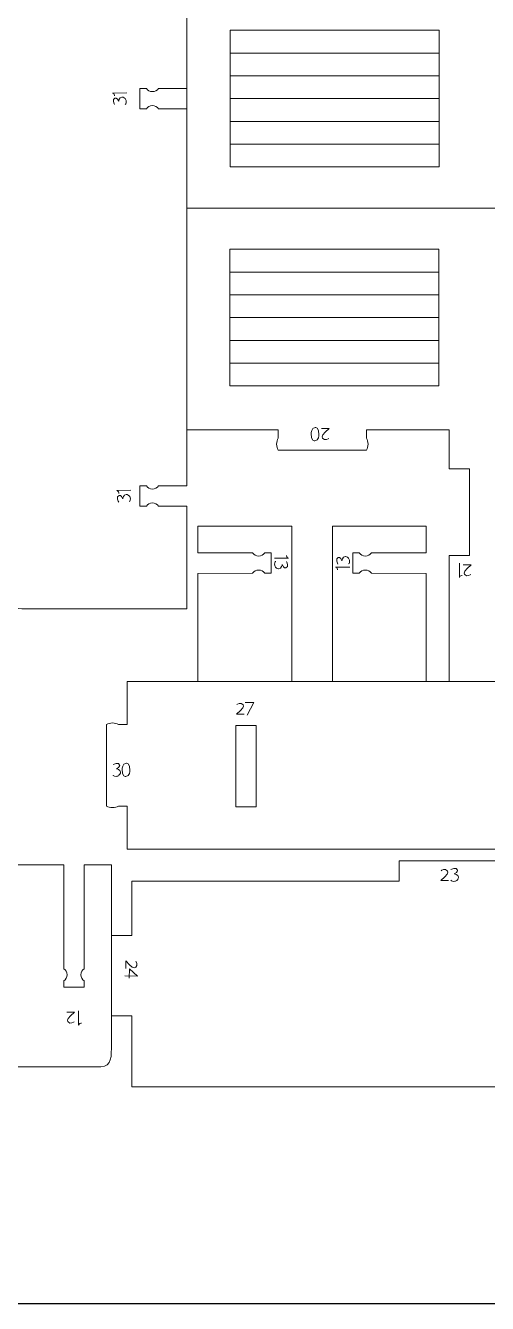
# Model space of a CAD drawing. Header units: centimetres. Extents: x -25 to 25, y -32.5 to 32.5.
# Drawn here: x 1.44 to 8.26, y -32.5 to -13.61 of the extents above; entities that cross this region are included whole.
import ezdxf

# ---------------------------------------------------------------- set-up
doc = ezdxf.new("R2010")
doc.units = ezdxf.units.CM
doc.header["$MEASUREMENT"] = 0
doc.layers.add('Capa 1', color=7, linetype='Continuous')

msp = doc.modelspace()

# ---------------------------------------------------------------- linework, layer by layer
at = {"layer": 'Capa 1', "color": 254}
msp.add_lwpolyline([(-25, -32.5), (25, -32.5), (25, 32.5), (-25, 32.5), (-25, -32.5)], close=True, dxfattribs=at)
at = {"layer": 'Capa 1', "color": 250, "lineweight": 20}
for points, knots in [([(5.1727, -12.90463), (5.1727, -12.90463), (5.1727, -13.03135), (5.1727, -13.03135), (5.1727, -13.03135), (5.1727, -13.03135), (3.82445, -13.03135), (3.82445, -13.03135), (3.82445, -13.03135), (3.82445, -13.03135), (3.82445, -16.30794), (3.82445, -16.30794), (3.82445, -16.30794), (9.60048, -16.30794), (7.43448, -16.30794), (10.73481, -16.30794), (10.73481, -16.30794), (10.73481, -16.30794), (10.73481, -14.03531), (10.73481, -14.03531), (10.73481, -14.03531), (10.73481, -14.03531), (12.37679, -12.38965), (12.37679, -12.38965), (12.37679, -12.38965), (12.37679, -12.38965), (12.37679, -9.3096), (12.37679, -9.3096), (12.37679, -9.3096), (12.37679, -9.3096), (11.62163, -9.30914), (11.62163, -9.30914)], [0, 0, 0, 0, 0.11111111, 0.11111111, 0.11111111, 0.11111111, 0.22222222, 0.22222222, 0.22222222, 0.22222222, 0.33333333, 0.33333333, 0.33333333, 0.33333333, 0.44444444, 0.44444444, 0.44444444, 0.44444444, 0.55555556, 0.55555556, 0.55555556, 0.55555556, 0.66666667, 0.66666667, 0.66666667, 0.66666667, 0.77777778, 0.77777778, 0.77777778, 0.77777778, 1, 1, 1, 1]), ([(3.40361, -20.71474), (3.40361, -20.71474), (3.82445, -20.71487), (3.82445, -20.71487), (3.82445, -20.71487), (3.82445, -20.71487), (3.82445, -22.23209), (3.82445, -22.23209), (3.82445, -22.23209), (3.82445, -22.23209), (1.38271, -22.23209), (1.38271, -22.23209), (1.38271, -22.23209), (1.14296, -22.21538), (0.95224, -22.02492), (0.93579, -21.78512), (0.93579, -21.78512), (0.93579, -21.78512), (0.84495, -21.28283), (0.84495, -21.28283), (0.84495, -21.28283), (0.80408, -21.08679), (0.65068, -20.93356), (0.45468, -20.89256), (0.45468, -20.89256), (0.45468, -20.89256), (0.05135, -20.74963), (0.05135, -20.74963), (0.05135, -20.74963), (-0.04371, -20.7111), (-0.10905, -20.62249), (-0.11755, -20.52026), (-0.11755, -20.52026), (-0.11755, -20.52026), (-0.11755, -19.31491), (-0.11755, -19.31491), (-0.11755, -19.31491), (-0.11704, -19.16544), (0.00373, -19.04446), (0.1532, -19.04412), (0.1532, -19.04412), (0.1532, -19.04412), (0.45468, -19.04412), (0.45468, -19.04412), (0.45468, -19.04412), (0.6699, -19.04383), (0.84441, -18.86911), (0.84495, -18.65385), (0.84495, -18.65385), (0.84495, -18.65385), (0.84495, -18.65394), (0.84495, -18.65394), (0.84495, -18.65394), (0.84495, -18.65394), (0.84495, -16.63283), (0.84495, -16.63283), (0.84495, -16.63283), (0.84466, -16.41762), (0.6699, -16.24315), (0.45468, -16.24257), (0.45468, -16.24257), (0.45468, -16.24257), (0.1532, -16.24257), (0.1532, -16.24257), (0.1532, -16.24257), (0.00373, -16.24206), (-0.11721, -16.12128), (-0.11755, -15.97182), (-0.11755, -15.97182), (-0.11755, -15.97182), (-0.11755, -14.76643), (-0.11755, -14.76643), (-0.11755, -14.76643), (-0.109, -14.6642), (-0.04376, -14.57554), (0.05135, -14.5371), (0.05135, -14.5371), (0.05135, -14.5371), (0.45468, -14.39417), (0.45468, -14.39417), (0.45468, -14.39417), (0.65072, -14.35329), (0.80395, -14.19989), (0.84495, -14.0039), (0.84495, -14.0039), (0.84495, -14.0039), (0.93579, -13.47828), (0.93579, -13.47828), (0.93579, -13.47828), (0.95245, -13.23853), (1.14296, -13.04781), (1.38271, -13.03135), (1.38271, -13.03135), (1.38271, -13.03135), (3.82445, -13.03135), (3.82445, -13.03135), (3.82445, -13.03135), (3.82445, -13.03135), (3.82445, -14.53852), (3.82445, -14.53852), (3.82445, -14.53852), (3.82445, -14.53852), (3.40361, -14.53852), (3.40361, -14.53852)], [0, 0, 0, 0, 0.03703704, 0.03703704, 0.03703704, 0.03703704, 0.07407407, 0.07407407, 0.07407407, 0.07407407, 0.11111111, 0.11111111, 0.11111111, 0.11111111, 0.14814815, 0.14814815, 0.14814815, 0.14814815, 0.18518519, 0.18518519, 0.18518519, 0.18518519, 0.22222222, 0.22222222, 0.22222222, 0.22222222, 0.25925926, 0.25925926, 0.25925926, 0.25925926, 0.2962963, 0.2962963, 0.2962963, 0.2962963, 0.33333333, 0.33333333, 0.33333333, 0.33333333, 0.37037037, 0.37037037, 0.37037037, 0.37037037, 0.40740741, 0.40740741, 0.40740741, 0.40740741, 0.44444444, 0.44444444, 0.44444444, 0.44444444, 0.48148148, 0.48148148, 0.48148148, 0.48148148, 0.51851852, 0.51851852, 0.51851852, 0.51851852, 0.55555556, 0.55555556, 0.55555556, 0.55555556, 0.59259259, 0.59259259, 0.59259259, 0.59259259, 0.62962963, 0.62962963, 0.62962963, 0.62962963, 0.66666667, 0.66666667, 0.66666667, 0.66666667, 0.7037037, 0.7037037, 0.7037037, 0.7037037, 0.74074074, 0.74074074, 0.74074074, 0.74074074, 0.77777778, 0.77777778, 0.77777778, 0.77777778, 0.81481481, 0.81481481, 0.81481481, 0.81481481, 0.85185185, 0.85185185, 0.85185185, 0.85185185, 0.88888889, 0.88888889, 0.88888889, 0.88888889, 0.92592593, 0.92592593, 0.92592593, 0.92592593, 1, 1, 1, 1]), ([(3.22386, -14.8386), (3.22386, -14.8386), (3.12951, -14.83871), (3.12951, -14.83871), (3.12951, -14.83871), (3.12951, -14.83871), (3.12951, -14.53852), (3.12951, -14.53852), (3.12951, -14.53852), (3.12951, -14.53852), (3.22388, -14.53852), (3.22388, -14.53852)], [0, 0, 0, 0, 0.25, 0.25, 0.25, 0.25, 0.5, 0.5, 0.5, 0.5, 1, 1, 1, 1]), ([(3.40363, -14.53852), (3.38464, -14.5671), (3.35149, -14.58604), (3.31375, -14.58604), (3.31375, -14.58604), (3.27602, -14.58604), (3.24285, -14.5671), (3.22388, -14.53852)], [0, 0, 0, 0, 0.33333333, 0.33333333, 0.33333333, 0.33333333, 1, 1, 1, 1]), ([(3.40363, -14.8386), (3.38464, -14.81002), (3.35149, -14.79108), (3.31375, -14.79108), (3.31375, -14.79108), (3.27602, -14.79108), (3.24285, -14.81002), (3.22388, -14.8386)], [0, 0, 0, 0, 0.33333333, 0.33333333, 0.33333333, 0.33333333, 1, 1, 1, 1]), ([(5.17266, -19.71117), (5.17266, -19.71117), (5.17266, -19.58449), (5.17266, -19.58449), (5.17266, -19.58449), (5.17266, -19.58449), (3.82441, -19.58449), (3.82441, -19.58449), (3.82441, -19.58449), (3.82441, -19.58449), (3.82441, -16.30794), (3.82441, -16.30794)], [0, 0, 0, 0, 0.25, 0.25, 0.25, 0.25, 0.5, 0.5, 0.5, 0.5, 1, 1, 1, 1]), ([(3.82441, -19.58448), (3.82441, -19.58448), (3.82445, -20.41468), (3.82445, -20.41468), (3.82445, -20.41468), (3.82445, -20.41468), (3.40361, -20.41468), (3.40361, -20.41468)], [0, 0, 0, 0, 0.33333333, 0.33333333, 0.33333333, 0.33333333, 1, 1, 1, 1]), ([(12.37679, -23.30628), (12.37679, -23.30628), (9.93263, -23.30628), (9.93263, -23.30628), (9.93263, -23.30628), (9.93263, -23.30628), (9.93263, -23.00606), (9.93263, -23.00606), (9.93263, -23.00606), (9.93263, -23.00606), (8.74637, -23.00606), (8.74637, -23.00606), (8.74637, -23.00606), (8.74637, -23.00606), (8.74637, -23.30628), (8.74637, -23.30628), (8.74637, -23.30628), (8.74637, -23.30628), (7.69601, -23.30628), (7.69601, -23.30628), (7.69601, -23.30628), (7.69601, -23.30628), (7.69601, -21.44155), (7.69601, -21.44155), (7.69601, -21.44155), (7.69601, -21.44155), (7.99624, -21.44155), (7.99624, -21.44155), (7.99624, -21.44155), (7.99624, -21.44155), (7.99624, -20.163), (7.99624, -20.163), (7.99624, -20.163), (7.99624, -20.163), (7.69601, -20.163), (7.69601, -20.163), (7.69601, -20.163), (7.69601, -20.163), (7.69601, -19.58449), (7.69601, -19.58449), (7.69601, -19.58449), (7.69601, -19.58449), (6.475, -19.58449), (6.475, -19.58449), (6.475, -19.58449), (6.475, -19.58449), (6.475, -19.71117), (6.475, -19.71117)], [0, 0, 0, 0, 0.07692308, 0.07692308, 0.07692308, 0.07692308, 0.15384615, 0.15384615, 0.15384615, 0.15384615, 0.23076923, 0.23076923, 0.23076923, 0.23076923, 0.30769231, 0.30769231, 0.30769231, 0.30769231, 0.38461538, 0.38461538, 0.38461538, 0.38461538, 0.46153846, 0.46153846, 0.46153846, 0.46153846, 0.53846154, 0.53846154, 0.53846154, 0.53846154, 0.61538462, 0.61538462, 0.61538462, 0.61538462, 0.69230769, 0.69230769, 0.69230769, 0.69230769, 0.76923077, 0.76923077, 0.76923077, 0.76923077, 0.84615385, 0.84615385, 0.84615385, 0.84615385, 1, 1, 1, 1]), ([(5.17266, -19.88467), (5.15839, -19.86636), (5.14894, -19.83435), (5.14894, -19.79793), (5.14894, -19.79793), (5.14894, -19.76151), (5.15839, -19.72949), (5.17266, -19.71118)], [0, 0, 0, 0, 0.33333333, 0.33333333, 0.33333333, 0.33333333, 1, 1, 1, 1]), ([(6.475, -19.88467), (6.48927, -19.86636), (6.49872, -19.83435), (6.49872, -19.79793), (6.49872, -19.79793), (6.49872, -19.76151), (6.48927, -19.72949), (6.475, -19.71118)], [0, 0, 0, 0, 0.33333333, 0.33333333, 0.33333333, 0.33333333, 1, 1, 1, 1]), ([(3.22386, -20.71476), (3.22386, -20.71476), (3.12951, -20.71487), (3.12951, -20.71487), (3.12951, -20.71487), (3.12951, -20.71487), (3.12951, -20.41468), (3.12951, -20.41468), (3.12951, -20.41468), (3.12951, -20.41468), (3.22388, -20.41468), (3.22388, -20.41468)], [0, 0, 0, 0, 0.25, 0.25, 0.25, 0.25, 0.5, 0.5, 0.5, 0.5, 1, 1, 1, 1]), ([(3.40363, -20.41468), (3.38464, -20.44326), (3.35149, -20.4622), (3.31375, -20.4622), (3.31375, -20.4622), (3.27602, -20.4622), (3.24285, -20.44326), (3.22388, -20.41468)], [0, 0, 0, 0, 0.33333333, 0.33333333, 0.33333333, 0.33333333, 1, 1, 1, 1]), ([(3.40363, -20.71476), (3.38464, -20.68618), (3.35149, -20.66724), (3.31375, -20.66724), (3.31375, -20.66724), (3.27602, -20.66724), (3.24285, -20.68618), (3.22388, -20.71476)], [0, 0, 0, 0, 0.33333333, 0.33333333, 0.33333333, 0.33333333, 1, 1, 1, 1]), ([(4.79327, -21.40574), (4.79327, -21.40574), (3.98287, -21.40574), (3.98287, -21.40574), (3.98287, -21.40574), (3.98287, -21.40574), (3.98287, -21.00957), (3.98287, -21.00957), (3.98287, -21.00957), (3.98287, -21.00957), (5.37459, -21.00957), (5.37459, -21.00957), (5.37459, -21.00957), (5.37459, -21.00957), (5.37459, -23.30628), (5.37459, -23.30628)], [0, 0, 0, 0, 0.2, 0.2, 0.2, 0.2, 0.4, 0.4, 0.4, 0.4, 0.6, 0.6, 0.6, 0.6, 1, 1, 1, 1]), ([(6.54914, -21.40574), (6.54914, -21.40574), (7.35952, -21.40574), (7.35952, -21.40574), (7.35952, -21.40574), (7.35952, -21.40574), (7.35952, -21.00957), (7.35952, -21.00957), (7.35952, -21.00957), (7.35952, -21.00957), (5.97459, -21.00957), (5.97459, -21.00957), (5.97459, -21.00957), (5.97459, -21.00957), (5.97459, -23.30628), (5.97459, -23.30628)], [0, 0, 0, 0, 0.2, 0.2, 0.2, 0.2, 0.4, 0.4, 0.4, 0.4, 0.6, 0.6, 0.6, 0.6, 1, 1, 1, 1]), ([(4.79325, -21.40574), (4.81224, -21.43432), (4.84539, -21.45326), (4.88313, -21.45326), (4.88313, -21.45326), (4.92086, -21.45326), (4.95403, -21.43432), (4.973, -21.40574)], [0, 0, 0, 0, 0.33333333, 0.33333333, 0.33333333, 0.33333333, 1, 1, 1, 1]), ([(4.97302, -21.70582), (4.97302, -21.70582), (5.06737, -21.70593), (5.06737, -21.70593), (5.06737, -21.70593), (5.06737, -21.70593), (5.06737, -21.40574), (5.06737, -21.40574), (5.06737, -21.40574), (5.06737, -21.40574), (4.973, -21.40574), (4.973, -21.40574)], [0, 0, 0, 0, 0.25, 0.25, 0.25, 0.25, 0.5, 0.5, 0.5, 0.5, 1, 1, 1, 1]), ([(6.36937, -21.70582), (6.36937, -21.70582), (6.27502, -21.70593), (6.27502, -21.70593), (6.27502, -21.70593), (6.27502, -21.70593), (6.27502, -21.40574), (6.27502, -21.40574), (6.27502, -21.40574), (6.27502, -21.40574), (6.36939, -21.40574), (6.36939, -21.40574)], [0, 0, 0, 0, 0.25, 0.25, 0.25, 0.25, 0.5, 0.5, 0.5, 0.5, 1, 1, 1, 1]), ([(6.54914, -21.40574), (6.53015, -21.43432), (6.497, -21.45326), (6.45926, -21.45326), (6.45926, -21.45326), (6.42153, -21.45326), (6.38836, -21.43432), (6.36939, -21.40574)], [0, 0, 0, 0, 0.33333333, 0.33333333, 0.33333333, 0.33333333, 1, 1, 1, 1]), ([(3.98287, -23.30628), (3.98287, -23.30628), (3.98287, -21.71087), (3.98287, -21.71087), (3.98287, -21.71087), (3.98287, -21.71087), (4.79327, -21.70581), (4.79327, -21.70581)], [0, 0, 0, 0, 0.33333333, 0.33333333, 0.33333333, 0.33333333, 1, 1, 1, 1]), ([(4.79325, -21.70582), (4.81224, -21.67724), (4.84539, -21.6583), (4.88313, -21.6583), (4.88313, -21.6583), (4.92086, -21.6583), (4.95403, -21.67724), (4.973, -21.70582)], [0, 0, 0, 0, 0.33333333, 0.33333333, 0.33333333, 0.33333333, 1, 1, 1, 1]), ([(6.54914, -21.70582), (6.53015, -21.67724), (6.497, -21.6583), (6.45926, -21.6583), (6.45926, -21.6583), (6.42153, -21.6583), (6.38836, -21.67724), (6.36939, -21.70582)], [0, 0, 0, 0, 0.33333333, 0.33333333, 0.33333333, 0.33333333, 1, 1, 1, 1]), ([(7.35952, -23.30628), (7.35952, -23.30628), (7.35952, -21.71091), (7.35952, -21.71091), (7.35952, -21.71091), (7.35952, -21.71091), (6.54914, -21.70582), (6.54914, -21.70582)], [0, 0, 0, 0, 0.33333333, 0.33333333, 0.33333333, 0.33333333, 1, 1, 1, 1]), ([(2.81108, -23.94312), (2.81108, -23.94312), (2.93999, -23.94312), (2.93999, -23.94312), (2.93999, -23.94312), (2.93999, -23.94312), (2.93999, -23.30628), (2.93999, -23.30628), (2.93999, -23.30628), (2.93999, -23.30628), (7.69602, -23.30628), (7.69602, -23.30628)], [0, 0, 0, 0, 0.25, 0.25, 0.25, 0.25, 0.5, 0.5, 0.5, 0.5, 1, 1, 1, 1]), ([(2.81107, -23.94312), (2.79276, -23.92885), (2.76075, -23.9194), (2.72433, -23.9194), (2.72433, -23.9194), (2.68791, -23.9194), (2.65589, -23.92885), (2.63758, -23.94312)], [0, 0, 0, 0, 0.33333333, 0.33333333, 0.33333333, 0.33333333, 1, 1, 1, 1]), ([(4.84446, -25.15953), (4.84446, -25.15953), (4.54427, -25.15953), (4.54427, -25.15953), (4.54427, -25.15953), (4.54427, -25.15953), (4.54427, -23.9587), (4.54427, -23.9587), (4.54427, -23.9587), (4.54427, -23.9587), (4.84446, -23.9587), (4.84446, -23.9587), (4.84446, -23.9587), (4.84446, -23.9587), (4.84446, -25.15953), (4.84446, -25.15953)], [0, 0, 0, 0, 0.2, 0.2, 0.2, 0.2, 0.4, 0.4, 0.4, 0.4, 0.6, 0.6, 0.6, 0.6, 1, 1, 1, 1]), ([(2.81107, -25.14714), (2.79276, -25.16141), (2.76075, -25.17086), (2.72433, -25.17086), (2.72433, -25.17086), (2.68791, -25.17086), (2.65589, -25.16141), (2.63758, -25.14714)], [0, 0, 0, 0, 0.33333333, 0.33333333, 0.33333333, 0.33333333, 1, 1, 1, 1]), ([(12.37679, -25.78507), (12.37679, -25.78507), (2.93999, -25.78507), (2.93999, -25.78507), (2.93999, -25.78507), (2.93999, -25.78507), (2.93999, -25.14714), (2.93999, -25.14714), (2.93999, -25.14714), (2.93999, -25.14714), (2.81108, -25.14714), (2.81108, -25.14714)], [0, 0, 0, 0, 0.25, 0.25, 0.25, 0.25, 0.5, 0.5, 0.5, 0.5, 1, 1, 1, 1]), ([(2.00579, -27.55151), (2.00579, -27.55151), (2.00566, -26.01758), (2.00566, -26.01758), (2.00566, -26.01758), (2.00566, -26.01758), (0.40791, -26.01758), (0.40791, -26.01758)], [0, 0, 0, 0, 0.33333333, 0.33333333, 0.33333333, 0.33333333, 1, 1, 1, 1]), ([(2.70771, -27.0604), (2.70771, -27.0604), (2.70771, -26.01758), (2.70771, -26.01758), (2.70771, -26.01758), (2.70771, -26.01758), (2.30585, -26.01758), (2.30585, -26.01758), (2.30585, -26.01758), (2.30585, -26.01758), (2.30585, -27.55151), (2.30585, -27.55151)], [0, 0, 0, 0, 0.25, 0.25, 0.25, 0.25, 0.5, 0.5, 0.5, 0.5, 1, 1, 1, 1]), ([(12.3803, -29.29705), (12.3803, -29.29705), (3.0079, -29.29705), (3.0079, -29.29705), (3.0079, -29.29705), (3.0079, -29.29705), (3.0079, -28.2467), (3.0079, -28.2467), (3.0079, -28.2467), (3.0079, -28.2467), (2.70771, -28.2467), (2.70771, -28.2467), (2.70771, -28.2467), (2.70771, -28.2467), (2.70771, -27.0604), (2.70771, -27.0604), (2.70771, -27.0604), (2.70771, -27.0604), (3.0079, -27.0604), (3.0079, -27.0604), (3.0079, -27.0604), (3.0079, -27.0604), (3.0079, -26.25826), (3.0079, -26.25826), (3.0079, -26.25826), (3.0079, -26.25826), (6.95852, -26.25826), (6.95852, -26.25826), (6.95852, -26.25826), (6.95852, -26.25826), (6.95852, -25.95807), (6.95852, -25.95807), (6.95852, -25.95807), (6.95852, -25.95807), (8.45656, -25.95807), (8.45656, -25.95807), (8.45656, -25.95807), (8.45656, -25.95807), (8.45656, -26.25826), (8.45656, -26.25826), (8.45656, -26.25826), (8.45656, -26.25826), (12.3803, -26.25826), (12.3803, -26.25826)], [0, 0, 0, 0, 0.08333333, 0.08333333, 0.08333333, 0.08333333, 0.16666667, 0.16666667, 0.16666667, 0.16666667, 0.25, 0.25, 0.25, 0.25, 0.33333333, 0.33333333, 0.33333333, 0.33333333, 0.41666667, 0.41666667, 0.41666667, 0.41666667, 0.5, 0.5, 0.5, 0.5, 0.58333333, 0.58333333, 0.58333333, 0.58333333, 0.66666667, 0.66666667, 0.66666667, 0.66666667, 0.75, 0.75, 0.75, 0.75, 0.83333333, 0.83333333, 0.83333333, 0.83333333, 1, 1, 1, 1]), ([(2.00577, -27.55151), (2.03435, -27.5705), (2.05329, -27.60365), (2.05329, -27.64139), (2.05329, -27.64139), (2.05329, -27.67912), (2.03435, -27.71229), (2.00577, -27.73126)], [0, 0, 0, 0, 0.33333333, 0.33333333, 0.33333333, 0.33333333, 1, 1, 1, 1]), ([(2.30585, -27.55151), (2.27727, -27.5705), (2.25833, -27.60365), (2.25833, -27.64139), (2.25833, -27.64139), (2.25833, -27.67912), (2.27727, -27.71229), (2.30585, -27.73126)], [0, 0, 0, 0, 0.33333333, 0.33333333, 0.33333333, 0.33333333, 1, 1, 1, 1]), ([(2.00577, -27.73128), (2.00577, -27.73128), (2.00566, -27.82563), (2.00566, -27.82563), (2.00566, -27.82563), (2.00566, -27.82563), (2.30585, -27.82563), (2.30585, -27.82563), (2.30585, -27.82563), (2.30585, -27.82563), (2.30585, -27.73126), (2.30585, -27.73126)], [0, 0, 0, 0, 0.25, 0.25, 0.25, 0.25, 0.5, 0.5, 0.5, 0.5, 1, 1, 1, 1]), ([(0.40791, -29.00185), (0.40791, -29.00185), (2.5536, -29.00185), (2.5536, -29.00185), (2.5536, -29.00185), (2.71655, -29.00131), (2.70734, -28.83409), (2.70771, -28.67114), (2.70771, -28.67114), (2.70771, -28.67114), (2.70771, -28.2467), (2.70771, -28.2467)], [0, 0, 0, 0, 0.25, 0.25, 0.25, 0.25, 0.5, 0.5, 0.5, 0.5, 1, 1, 1, 1])]:
    msp.add_open_spline(points, degree=3, knots=knots, dxfattribs=at)
at = {"layer": 'Capa 1', "color": 240, "lineweight": 20}
for points, knots in [([(7.55176, -13.67986), (7.55176, -13.67986), (4.46389, -13.67986), (4.46389, -13.67986), (4.46389, -13.67986), (4.46389, -13.67986), (4.46389, -14.01635), (4.46389, -14.01635), (4.46389, -14.01635), (4.46389, -14.01635), (7.55176, -14.01635), (7.55176, -14.01635), (7.55176, -14.01635), (7.55176, -14.01635), (7.55176, -13.67986), (7.55176, -13.67986)], [0, 0, 0, 0, 0.2, 0.2, 0.2, 0.2, 0.4, 0.4, 0.4, 0.4, 0.6, 0.6, 0.6, 0.6, 1, 1, 1, 1]), ([(4.46389, -14.01635), (4.46389, -14.01635), (4.46389, -14.35289), (4.46389, -14.35289), (4.46389, -14.35289), (4.46389, -14.35289), (7.55176, -14.35289), (7.55176, -14.35289), (7.55176, -14.35289), (7.55176, -14.35289), (7.55176, -14.01635), (7.55176, -14.01635)], [0, 0, 0, 0, 0.25, 0.25, 0.25, 0.25, 0.5, 0.5, 0.5, 0.5, 1, 1, 1, 1]), ([(7.55176, -14.35289), (7.55176, -14.35289), (7.55176, -14.68943), (7.55176, -14.68943), (7.55176, -14.68943), (7.55176, -14.68943), (4.46389, -14.68943), (4.46389, -14.68943), (4.46389, -14.68943), (4.46389, -14.68943), (4.46389, -15.02592), (4.46389, -15.02592)], [0, 0, 0, 0, 0.25, 0.25, 0.25, 0.25, 0.5, 0.5, 0.5, 0.5, 1, 1, 1, 1]), ([(2.91122, -14.7754), (2.91122, -14.7754), (2.92954, -14.76778), (2.92757, -14.73176), (2.92757, -14.73176), (2.92655, -14.71307), (2.91958, -14.69981), (2.91172, -14.69026), (2.91172, -14.69026), (2.89252, -14.66696), (2.86346, -14.66637), (2.86346, -14.66637), (2.86346, -14.66637), (2.82179, -14.66848), (2.81506, -14.72985), (2.81506, -14.72985), (2.81506, -14.72985), (2.79149, -14.67038), (2.75963, -14.68344), (2.75963, -14.68344), (2.75963, -14.68344), (2.7104, -14.69313), (2.75423, -14.77876), (2.75423, -14.77876)], [0, 0, 0, 0, 0.14285714, 0.14285714, 0.14285714, 0.14285714, 0.28571429, 0.28571429, 0.28571429, 0.28571429, 0.42857143, 0.42857143, 0.42857143, 0.42857143, 0.57142857, 0.57142857, 0.57142857, 0.57142857, 0.71428571, 0.71428571, 0.71428571, 0.71428571, 1, 1, 1, 1]), ([(4.46389, -15.36242), (4.46389, -15.36242), (7.55176, -15.36242), (7.55176, -15.36242), (7.55176, -15.36242), (7.55176, -15.36242), (7.55176, -15.02592), (7.55176, -15.02592), (7.55176, -15.02592), (7.55176, -15.02592), (4.46389, -15.02592), (4.46389, -15.02592), (4.46389, -15.02592), (4.46389, -15.02592), (4.46389, -15.36242), (4.46389, -15.36242)], [0, 0, 0, 0, 0.2, 0.2, 0.2, 0.2, 0.4, 0.4, 0.4, 0.4, 0.6, 0.6, 0.6, 0.6, 1, 1, 1, 1]), ([(4.46389, -15.36242), (4.46389, -15.36242), (4.46389, -15.69896), (4.46389, -15.69896), (4.46389, -15.69896), (4.46389, -15.69896), (7.55176, -15.69896), (7.55176, -15.69896), (7.55176, -15.69896), (7.55176, -15.69896), (7.55176, -15.36242), (7.55176, -15.36242)], [0, 0, 0, 0, 0.25, 0.25, 0.25, 0.25, 0.5, 0.5, 0.5, 0.5, 1, 1, 1, 1]), ([(7.54709, -17.25346), (7.54709, -17.25346), (7.54709, -16.91693), (7.54709, -16.91693), (7.54709, -16.91693), (7.54709, -16.91693), (4.45922, -16.91693), (4.45922, -16.91693), (4.45922, -16.91693), (4.45922, -16.91693), (4.45922, -17.25346), (4.45922, -17.25346)], [0, 0, 0, 0, 0.25, 0.25, 0.25, 0.25, 0.5, 0.5, 0.5, 0.5, 1, 1, 1, 1]), ([(7.54709, -17.25346), (7.54709, -17.25346), (4.45922, -17.25346), (4.45922, -17.25346), (4.45922, -17.25346), (4.45922, -17.25346), (4.45922, -17.58996), (4.45922, -17.58996), (4.45922, -17.58996), (4.45922, -17.58996), (7.54709, -17.58996), (7.54709, -17.58996), (7.54709, -17.58996), (7.54709, -17.58996), (7.54709, -17.25346), (7.54709, -17.25346)], [0, 0, 0, 0, 0.2, 0.2, 0.2, 0.2, 0.4, 0.4, 0.4, 0.4, 0.6, 0.6, 0.6, 0.6, 1, 1, 1, 1]), ([(4.45922, -18.26299), (4.45922, -18.26299), (4.45922, -17.92645), (4.45922, -17.92645), (4.45922, -17.92645), (4.45922, -17.92645), (7.54709, -17.92645), (7.54709, -17.92645), (7.54709, -17.92645), (7.54709, -17.92645), (7.54709, -17.58996), (7.54709, -17.58996)], [0, 0, 0, 0, 0.25, 0.25, 0.25, 0.25, 0.5, 0.5, 0.5, 0.5, 1, 1, 1, 1]), ([(7.54709, -18.59953), (7.54709, -18.59953), (7.54709, -18.26299), (7.54709, -18.26299), (7.54709, -18.26299), (7.54709, -18.26299), (4.45922, -18.26299), (4.45922, -18.26299), (4.45922, -18.26299), (4.45922, -18.26299), (4.45922, -18.59953), (4.45922, -18.59953)], [0, 0, 0, 0, 0.25, 0.25, 0.25, 0.25, 0.5, 0.5, 0.5, 0.5, 1, 1, 1, 1]), ([(4.45922, -18.93602), (4.45922, -18.93602), (7.54709, -18.93602), (7.54709, -18.93602), (7.54709, -18.93602), (7.54709, -18.93602), (7.54709, -18.59953), (7.54709, -18.59953), (7.54709, -18.59953), (7.54709, -18.59953), (4.45922, -18.59953), (4.45922, -18.59953), (4.45922, -18.59953), (4.45922, -18.59953), (4.45922, -18.93602), (4.45922, -18.93602)], [0, 0, 0, 0, 0.2, 0.2, 0.2, 0.2, 0.4, 0.4, 0.4, 0.4, 0.6, 0.6, 0.6, 0.6, 1, 1, 1, 1]), ([(5.71312, -19.74743), (5.71312, -19.74743), (5.65345, -19.75508), (5.65944, -19.63824), (5.65944, -19.63824), (5.65944, -19.63824), (5.65948, -19.54919), (5.72044, -19.55143)], [0, 0, 0, 0, 0.33333333, 0.33333333, 0.33333333, 0.33333333, 1, 1, 1, 1]), ([(5.72044, -19.55165), (5.72044, -19.55165), (5.78006, -19.54396), (5.77405, -19.66086), (5.77405, -19.66086), (5.77405, -19.66086), (5.77405, -19.74992), (5.71312, -19.74762)], [0, 0, 0, 0, 0.33333333, 0.33333333, 0.33333333, 0.33333333, 1, 1, 1, 1]), ([(5.91914, -19.71276), (5.91914, -19.71276), (5.85731, -19.75357), (5.83015, -19.71276), (5.83015, -19.71276), (5.83015, -19.71276), (5.79923, -19.68186), (5.86722, -19.62252)], [0, 0, 0, 0, 0.33333333, 0.33333333, 0.33333333, 0.33333333, 1, 1, 1, 1]), ([(5.86722, -19.62252), (5.86722, -19.62252), (5.9253, -19.56814), (5.9253, -19.56814), (5.9253, -19.56814), (5.9253, -19.56814), (5.80998, -19.56814), (5.80998, -19.56814)], [0, 0, 0, 0, 0.33333333, 0.33333333, 0.33333333, 0.33333333, 1, 1, 1, 1]), ([(2.97254, -20.6496), (2.97254, -20.6496), (2.99086, -20.64198), (2.98889, -20.60596), (2.98889, -20.60596), (2.98787, -20.58727), (2.9809, -20.57401), (2.97304, -20.56446), (2.97304, -20.56446), (2.95384, -20.54116), (2.92478, -20.54057), (2.92478, -20.54057), (2.92478, -20.54057), (2.88311, -20.54268), (2.87638, -20.60405), (2.87638, -20.60405), (2.87638, -20.60405), (2.85281, -20.54458), (2.82095, -20.55764), (2.82095, -20.55764), (2.82095, -20.55764), (2.77172, -20.56733), (2.81555, -20.65296), (2.81555, -20.65296)], [0, 0, 0, 0, 0.14285714, 0.14285714, 0.14285714, 0.14285714, 0.28571429, 0.28571429, 0.28571429, 0.28571429, 0.42857143, 0.42857143, 0.42857143, 0.42857143, 0.57142857, 0.57142857, 0.57142857, 0.57142857, 0.71428571, 0.71428571, 0.71428571, 0.71428571, 1, 1, 1, 1]), ([(5.13578, -21.53035), (5.13578, -21.53035), (5.11731, -21.5376), (5.11855, -21.57365), (5.11855, -21.57365), (5.11919, -21.59235), (5.12589, -21.60575), (5.13355, -21.61546), (5.13355, -21.61546), (5.15228, -21.63914), (5.18132, -21.64032), (5.18132, -21.64032), (5.18132, -21.64032), (5.22303, -21.63906), (5.231, -21.57783), (5.231, -21.57783), (5.231, -21.57783), (5.25336, -21.63776), (5.28548, -21.62536), (5.28548, -21.62536), (5.28548, -21.62536), (5.3349, -21.61666), (5.29281, -21.53017), (5.29281, -21.53017)], [0, 0, 0, 0, 0.14285714, 0.14285714, 0.14285714, 0.14285714, 0.28571429, 0.28571429, 0.28571429, 0.28571429, 0.42857143, 0.42857143, 0.42857143, 0.42857143, 0.57142857, 0.57142857, 0.57142857, 0.57142857, 0.71428571, 0.71428571, 0.71428571, 0.71428571, 1, 1, 1, 1]), ([(6.20936, -21.5692), (6.20936, -21.5692), (6.22783, -21.56195), (6.22659, -21.5259), (6.22659, -21.5259), (6.22595, -21.5072), (6.21925, -21.4938), (6.21159, -21.48409), (6.21159, -21.48409), (6.19286, -21.46041), (6.16382, -21.45923), (6.16382, -21.45923), (6.16382, -21.45923), (6.12211, -21.46049), (6.11414, -21.52172), (6.11414, -21.52172), (6.11414, -21.52172), (6.09178, -21.46179), (6.05966, -21.47419), (6.05966, -21.47419), (6.05966, -21.47419), (6.01024, -21.48289), (6.05233, -21.56938), (6.05233, -21.56938)], [0, 0, 0, 0, 0.14285714, 0.14285714, 0.14285714, 0.14285714, 0.28571429, 0.28571429, 0.28571429, 0.28571429, 0.42857143, 0.42857143, 0.42857143, 0.42857143, 0.57142857, 0.57142857, 0.57142857, 0.57142857, 0.71428571, 0.71428571, 0.71428571, 0.71428571, 1, 1, 1, 1]), ([(8.0159, -21.72548), (8.0159, -21.72548), (7.95407, -21.76629), (7.92691, -21.72548), (7.92691, -21.72548), (7.92691, -21.72548), (7.89599, -21.69458), (7.96398, -21.63524)], [0, 0, 0, 0, 0.33333333, 0.33333333, 0.33333333, 0.33333333, 1, 1, 1, 1]), ([(7.96398, -21.63524), (7.96398, -21.63524), (8.02206, -21.58086), (8.02206, -21.58086), (8.02206, -21.58086), (8.02206, -21.58086), (7.90674, -21.58086), (7.90674, -21.58086)], [0, 0, 0, 0, 0.33333333, 0.33333333, 0.33333333, 0.33333333, 1, 1, 1, 1]), ([(4.56112, -23.64646), (4.56112, -23.64646), (4.62295, -23.60565), (4.65011, -23.64646), (4.65011, -23.64646), (4.65011, -23.64646), (4.68103, -23.67736), (4.61304, -23.7367)], [0, 0, 0, 0, 0.33333333, 0.33333333, 0.33333333, 0.33333333, 1, 1, 1, 1]), ([(4.61304, -23.7367), (4.61304, -23.7367), (4.55496, -23.79108), (4.55496, -23.79108), (4.55496, -23.79108), (4.55496, -23.79108), (4.67028, -23.79108), (4.67028, -23.79108)], [0, 0, 0, 0, 0.33333333, 0.33333333, 0.33333333, 0.33333333, 1, 1, 1, 1]), ([(4.68585, -23.61491), (4.68585, -23.61491), (4.81111, -23.61491), (4.81111, -23.61491), (4.81111, -23.61491), (4.81111, -23.61491), (4.71389, -23.80449), (4.71389, -23.80449)], [0, 0, 0, 0, 0.33333333, 0.33333333, 0.33333333, 0.33333333, 1, 1, 1, 1]), ([(2.73392, -24.69086), (2.73392, -24.69086), (2.74115, -24.70934), (2.7772, -24.70814), (2.7772, -24.70814), (2.79591, -24.70752), (2.80931, -24.70083), (2.81903, -24.69318), (2.81903, -24.69318), (2.84273, -24.67448), (2.84395, -24.64544), (2.84395, -24.64544), (2.84395, -24.64544), (2.84273, -24.60373), (2.78151, -24.59569), (2.78151, -24.59569), (2.78151, -24.59569), (2.84147, -24.5734), (2.8291, -24.54127), (2.8291, -24.54127), (2.8291, -24.54127), (2.82046, -24.49184), (2.73392, -24.53383), (2.73392, -24.53383)], [0, 0, 0, 0, 0.14285714, 0.14285714, 0.14285714, 0.14285714, 0.28571429, 0.28571429, 0.28571429, 0.28571429, 0.42857143, 0.42857143, 0.42857143, 0.42857143, 0.57142857, 0.57142857, 0.57142857, 0.57142857, 0.71428571, 0.71428571, 0.71428571, 0.71428571, 1, 1, 1, 1]), ([(2.92101, -24.71057), (2.92101, -24.71057), (2.86139, -24.71826), (2.8674, -24.60136), (2.8674, -24.60136), (2.8674, -24.60136), (2.8674, -24.5123), (2.92833, -24.5146)], [0, 0, 0, 0, 0.33333333, 0.33333333, 0.33333333, 0.33333333, 1, 1, 1, 1]), ([(2.92833, -24.51479), (2.92833, -24.51479), (2.988, -24.50714), (2.98201, -24.62398), (2.98201, -24.62398), (2.98201, -24.62398), (2.98197, -24.71303), (2.92101, -24.71079)], [0, 0, 0, 0, 0.33333333, 0.33333333, 0.33333333, 0.33333333, 1, 1, 1, 1]), ([(7.58, -26.10296), (7.58, -26.10296), (7.64183, -26.06215), (7.66899, -26.10296), (7.66899, -26.10296), (7.66899, -26.10296), (7.69991, -26.13386), (7.63192, -26.1932)], [0, 0, 0, 0, 0.33333333, 0.33333333, 0.33333333, 0.33333333, 1, 1, 1, 1]), ([(7.72446, -26.24436), (7.72446, -26.24436), (7.73169, -26.26284), (7.76774, -26.26164), (7.76774, -26.26164), (7.78645, -26.26102), (7.79985, -26.25433), (7.80957, -26.24668), (7.80957, -26.24668), (7.83327, -26.22798), (7.83449, -26.19894), (7.83449, -26.19894), (7.83449, -26.19894), (7.83327, -26.15723), (7.77205, -26.14919), (7.77205, -26.14919), (7.77205, -26.14919), (7.83201, -26.1269), (7.81964, -26.09477), (7.81964, -26.09477), (7.81964, -26.09477), (7.811, -26.04534), (7.72446, -26.08733), (7.72446, -26.08733)], [0, 0, 0, 0, 0.14285714, 0.14285714, 0.14285714, 0.14285714, 0.28571429, 0.28571429, 0.28571429, 0.28571429, 0.42857143, 0.42857143, 0.42857143, 0.42857143, 0.57142857, 0.57142857, 0.57142857, 0.57142857, 0.71428571, 0.71428571, 0.71428571, 0.71428571, 1, 1, 1, 1]), ([(7.63192, -26.1932), (7.63192, -26.1932), (7.57384, -26.24758), (7.57384, -26.24758), (7.57384, -26.24758), (7.57384, -26.24758), (7.68916, -26.24758), (7.68916, -26.24758)], [0, 0, 0, 0, 0.33333333, 0.33333333, 0.33333333, 0.33333333, 1, 1, 1, 1]), ([(2.97148, -27.69331), (2.97148, -27.69331), (2.97319, -27.55366), (2.97319, -27.55366), (2.97319, -27.55366), (2.97319, -27.55366), (3.09551, -27.66021), (3.09551, -27.66021), (3.09551, -27.66021), (3.09551, -27.66021), (2.9076, -27.65912), (2.9076, -27.65912)], [0, 0, 0, 0, 0.25, 0.25, 0.25, 0.25, 0.5, 0.5, 0.5, 0.5, 1, 1, 1, 1]), ([(2.97658, -27.49306), (2.97658, -27.49306), (2.92291, -27.43432), (2.92291, -27.43432), (2.92291, -27.43432), (2.92291, -27.43432), (2.92151, -27.54963), (2.92151, -27.54963)], [0, 0, 0, 0, 0.33333333, 0.33333333, 0.33333333, 0.33333333, 1, 1, 1, 1]), ([(3.06745, -27.44224), (3.06745, -27.44224), (3.1075, -27.50457), (3.06636, -27.53123), (3.06636, -27.53123), (3.06636, -27.53123), (3.03509, -27.56177), (2.97658, -27.49306)], [0, 0, 0, 0, 0.33333333, 0.33333333, 0.33333333, 0.33333333, 1, 1, 1, 1]), ([(2.15641, -28.33744), (2.15641, -28.33744), (2.09458, -28.37825), (2.06742, -28.33744), (2.06742, -28.33744), (2.06742, -28.33744), (2.0365, -28.30654), (2.10449, -28.2472)], [0, 0, 0, 0, 0.33333333, 0.33333333, 0.33333333, 0.33333333, 1, 1, 1, 1]), ([(2.10449, -28.2472), (2.10449, -28.2472), (2.16257, -28.19282), (2.16257, -28.19282), (2.16257, -28.19282), (2.16257, -28.19282), (2.04725, -28.19282), (2.04725, -28.19282)], [0, 0, 0, 0, 0.33333333, 0.33333333, 0.33333333, 0.33333333, 1, 1, 1, 1])]:
    msp.add_open_spline(points, degree=3, knots=knots, dxfattribs=at)
for points in [[(4.46389, -14.35289), (4.46389, -14.35289), (4.46389, -14.68943), (4.46389, -14.68943)], [(2.7247, -14.60905), (2.7247, -14.60905), (2.93417, -14.60457), (2.93417, -14.60457)], [(2.75502, -14.65046), (2.75502, -14.65046), (2.7525, -14.61009), (2.7247, -14.60905)], [(7.55176, -15.02592), (7.55176, -15.02592), (7.55176, -14.68943), (7.55176, -14.68943)], [(4.45922, -17.58996), (4.45922, -17.58996), (4.45922, -17.92645), (4.45922, -17.92645)], [(7.54709, -18.26299), (7.54709, -18.26299), (7.54709, -17.92645), (7.54709, -17.92645)], [(2.78602, -20.48325), (2.78602, -20.48325), (2.99549, -20.47877), (2.99549, -20.47877)], [(2.81634, -20.52466), (2.81634, -20.52466), (2.81382, -20.48429), (2.78602, -20.48325)], [(5.32552, -21.48384), (5.32552, -21.48384), (5.11601, -21.48408), (5.11601, -21.48408)], [(5.29605, -21.44182), (5.29605, -21.44182), (5.29774, -21.48223), (5.32552, -21.48384)], [(6.01962, -21.61571), (6.01962, -21.61571), (6.22913, -21.61547), (6.22913, -21.61547)], [(6.04909, -21.65773), (6.04909, -21.65773), (6.0474, -21.61732), (6.01962, -21.61571)], [(7.84847, -21.767), (7.84847, -21.767), (7.84847, -21.55749), (7.84847, -21.55749)], [(7.89052, -21.73758), (7.89052, -21.73758), (7.85011, -21.73923), (7.84847, -21.767)], [(2.22171, -28.38583), (2.22171, -28.38583), (2.22171, -28.17632), (2.22171, -28.17632)], [(2.26376, -28.35641), (2.26376, -28.35641), (2.22335, -28.35806), (2.22171, -28.38583)]]:
    msp.add_open_spline(points, degree=3, dxfattribs=at)
at = {"layer": 'Capa 1', "color": 250, "lineweight": 20}
for points in [[(3.40361, -14.83858), (3.40361, -14.83858), (3.82445, -14.83871), (3.82445, -14.83871)], [(6.475, -19.88467), (6.475, -19.88467), (5.17266, -19.88467), (5.17266, -19.88467)], [(2.63758, -25.14714), (2.63758, -25.14714), (2.63758, -23.94312), (2.63758, -23.94312)]]:
    msp.add_open_spline(points, degree=3, dxfattribs=at)

doc.saveas('drawing.dxf')
